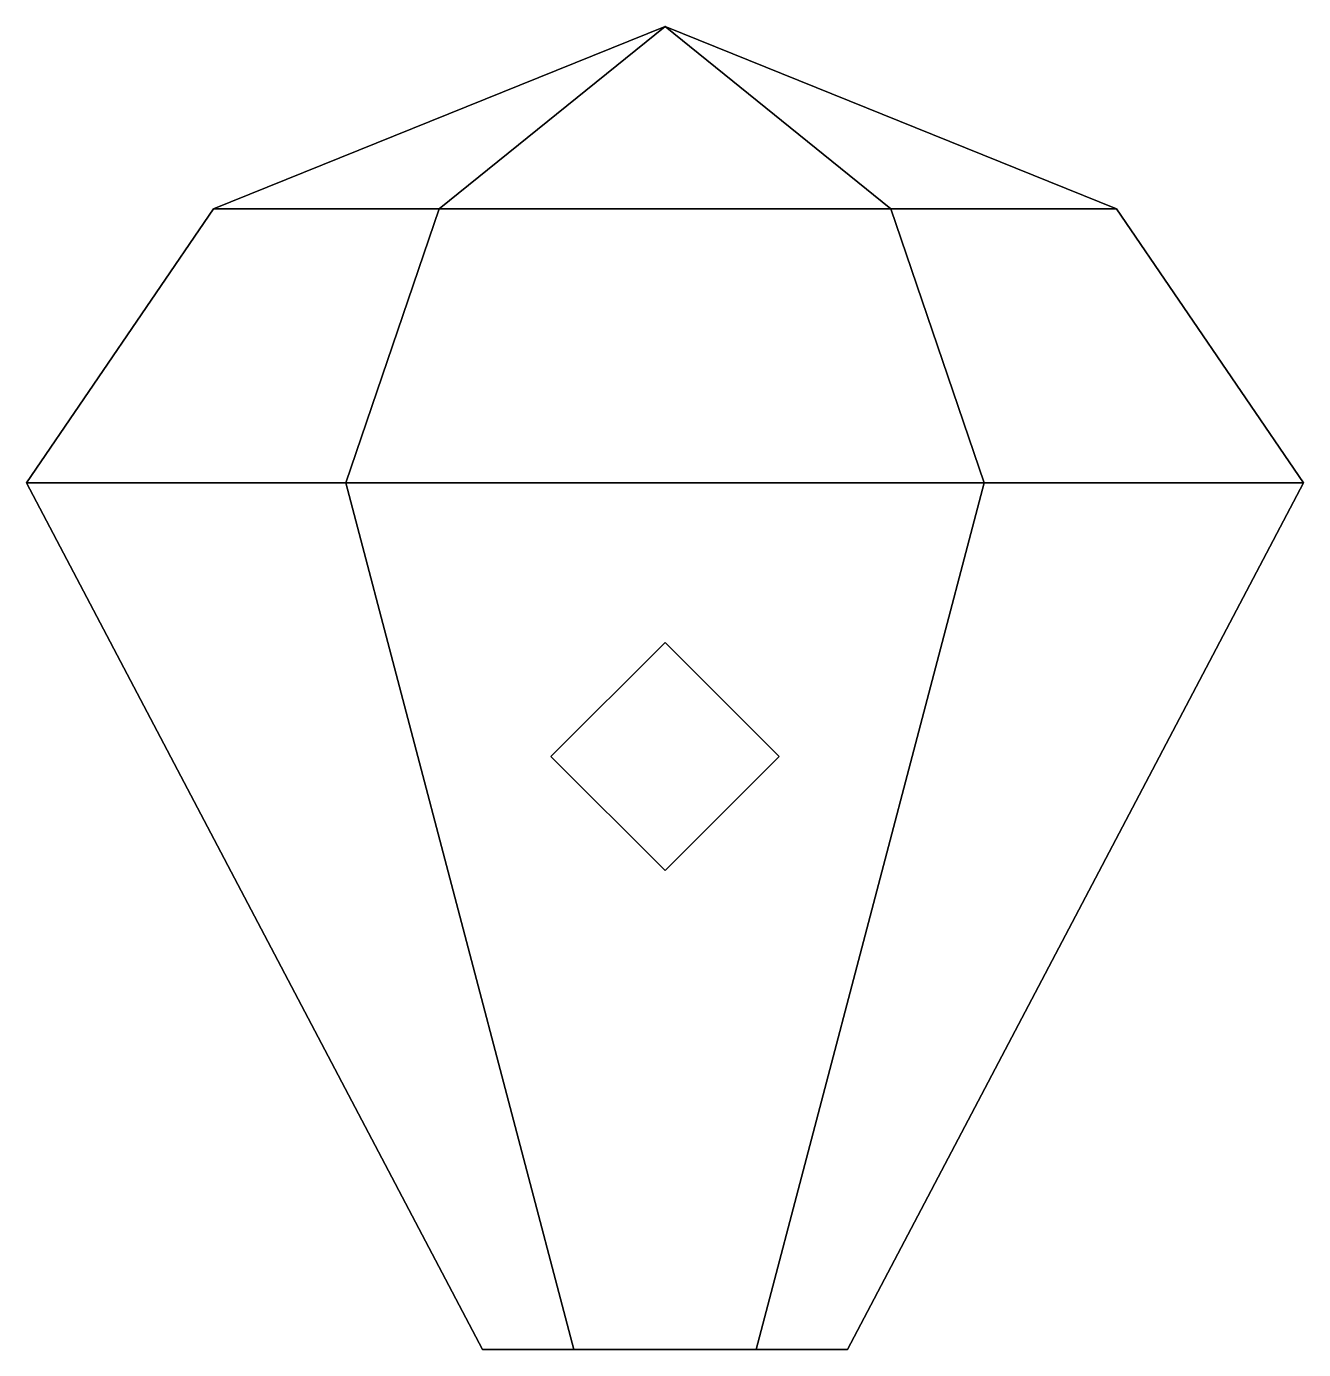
# Model space of a CAD drawing. Extents: x -0.14 to 0.14, y -0.13 to 0.16.
import ezdxf

# ---------------------------------------------------------------- set-up
doc = ezdxf.new("R2010")
doc.units = 0
doc.layers.add('LIGHT', color=1, linetype='CONTINUOUS')

msp = doc.modelspace()

# ---------------------------------------------------------------- linework, layer by layer
at = {"layer": 'LIGHT'}
for points in [[(0, 0.16, 0.14), (-0.09899, 0.12, 0.14), (-0.0495, 0.12, 0.22573), (0, 0.16, 0.14)], [(0, 0.16, 0.14), (-0.0495, 0.12, 0.05427), (-0.09899, 0.12, 0.14), (0, 0.16, 0.14)], [(0, 0.16, 0.14), (-0.0495, 0.12, 0.22573), (0.0495, 0.12, 0.22573), (0, 0.16, 0.14)], [(0, 0.16, 0.14), (0.0495, 0.12, 0.05427), (-0.0495, 0.12, 0.05427), (0, 0.16, 0.14)], [(0, 0.16, 0.14), (0.0495, 0.12, 0.22573), (0.09899, 0.12, 0.14), (0, 0.16, 0.14)], [(0, 0.16, 0.14), (0.09899, 0.12, 0.14), (0.0495, 0.12, 0.05427), (0, 0.16, 0.14)], [(-0.09899, 0.12, 0.14), (-0.14, 0.06, 0.14), (-0.07, 0.06, 0.26124), (-0.0495, 0.12, 0.22573)], [(-0.0495, 0.12, 0.05427), (-0.07, 0.06, 0.01876), (-0.14, 0.06, 0.14), (-0.09899, 0.12, 0.14)], [(-0.0495, 0.12, 0.22573), (-0.07, 0.06, 0.26124), (0.07, 0.06, 0.26124), (0.0495, 0.12, 0.22573)], [(0.0495, 0.12, 0.05427), (0.07, 0.06, 0.01876), (-0.07, 0.06, 0.01876), (-0.0495, 0.12, 0.05427)], [(0.0495, 0.12, 0.22573), (0.07, 0.06, 0.26124), (0.14, 0.06, 0.14), (0.09899, 0.12, 0.14)], [(0.09899, 0.12, 0.14), (0.14, 0.06, 0.14), (0.07, 0.06, 0.01876), (0.0495, 0.12, 0.05427)], [(-0.07, 0.06, 0.26124), (-0.14, 0.06, 0.14), (-0.04, -0.13, 0.14), (-0.02, -0.13, 0.17464)], [(-0.14, 0.06, 0.14), (-0.07, 0.06, 0.01876), (-0.02, -0.13, 0.10536), (-0.04, -0.13, 0.14)], [(0.07, 0.06, 0.26124), (-0.07, 0.06, 0.26124), (-0.02, -0.13, 0.17464), (0.02, -0.13, 0.17464)], [(-0.07, 0.06, 0.01876), (0.07, 0.06, 0.01876), (0.02, -0.13, 0.10536), (-0.02, -0.13, 0.10536)], [(0.14, 0.06, 0.14), (0.07, 0.06, 0.26124), (0.02, -0.13, 0.17464), (0.04, -0.13, 0.14)], [(0.07, 0.06, 0.01876), (0.14, 0.06, 0.14), (0.04, -0.13, 0.14), (0.02, -0.13, 0.10536)], [(0, 0.025), (-0.025, 0), (-0.025, 0, 0.05), (0, 0.025, 0.04)], [(0.025, 0), (0, 0.025), (0, 0.025, 0.04), (0.025, 0, 0.05)], [(-0.025, 0), (0, -0.025), (0, -0.025, 0.06), (-0.025, 0, 0.05)], [(0, -0.025), (0.025, 0), (0.025, 0, 0.05), (0, -0.025, 0.06)], [(0.02, -0.13, 0.17464), (-0.02, -0.13, 0.17464), (-0.04, -0.13, 0.14), (0.04, -0.13, 0.14)], [(0.04, -0.13, 0.14), (-0.04, -0.13, 0.14), (-0.02, -0.13, 0.10536), (0.02, -0.13, 0.10536)]]:
    msp.add_3dface(points, dxfattribs=at)

doc.saveas('drawing.dxf')
